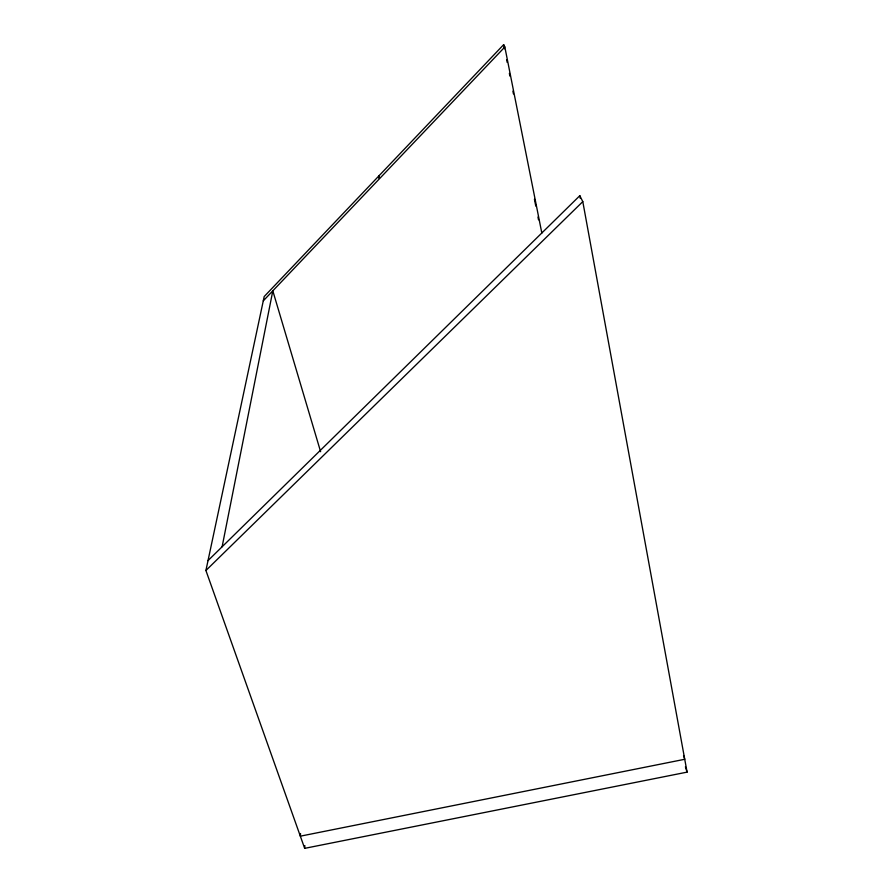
<?xml version="1.0" encoding="UTF-8"?>
<svg xmlns="http://www.w3.org/2000/svg" width="893" height="893" viewBox="0 0 893 893"><rect width="100%" height="100%" fill="white"/><g stroke="black" fill="none" stroke-linecap="round" stroke-linejoin="round"><path stroke-width="1.34" d="M208.013 560.614L579.814 195.701L582.794 201.617L687.085 772.132L304.669 848.35L304.848 845.571M300.528 833.537L300.349 836.172L684.741 759.284L683.547 755.534M378.878 178.265L379.268 175.508M222.111 546.784L272.812 290.828L320.62 451.713M304.669 848.35L205.915 570.504L264.194 296.565L503.652 44.65L504.835 46.994L541.839 233.106M263.279 300.852L504.835 46.994M205.915 570.504L582.794 201.617M685.4 766.83L687.085 772.132M503.652 44.65L504.467 48.758M506.644 59.697L507.191 62.432M509.367 73.382L509.914 76.117M512.906 91.164L513.453 93.91M534.427 199.251L535.789 206.093M537.966 217.044L538.512 219.778M579.814 195.701L580.316 198.447"/></g></svg>
